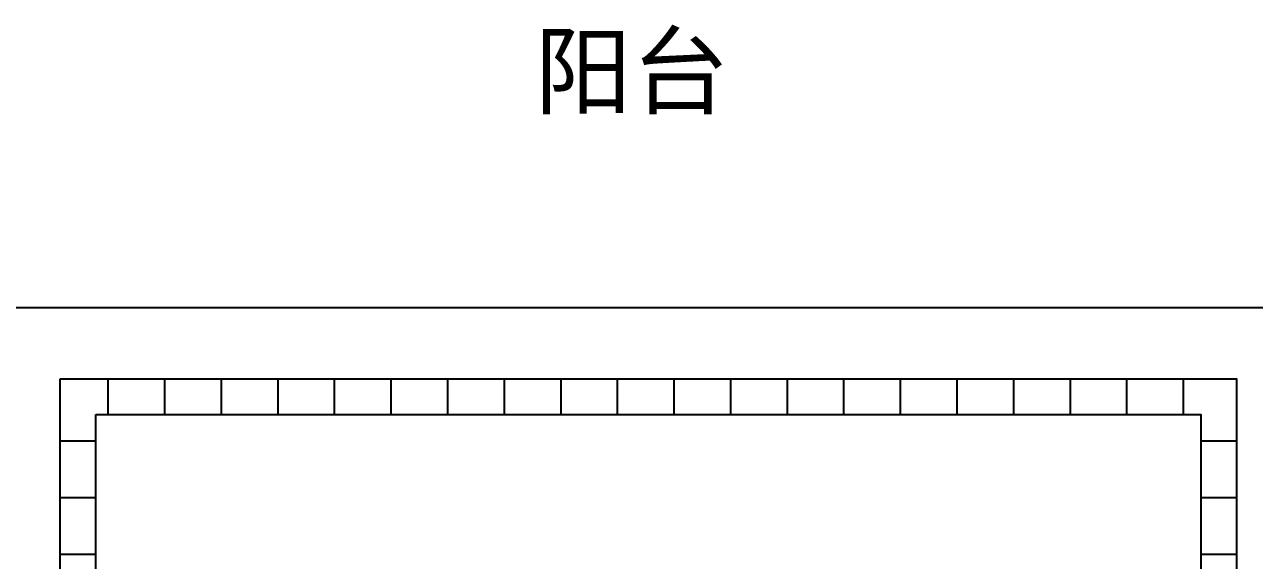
# Model space of a CAD drawing. Extents: x 3694 to 117786, y 20013 to 108631.
# Drawn here: x 67710 to 71160, y 39512 to 41014 of the extents above; entities that cross this region are included whole.
import ezdxf

# ---------------------------------------------------------------- set-up
doc = ezdxf.new("R2010")
doc.units = 0
doc.header["$LTSCALE"] = 1000
doc.header["$MEASUREMENT"] = 0
doc.linetypes.add('ACAD_ISO04W100', pattern=[30, 24, -3, 0, -3])
for name, color, linetype in [('DOTE', 1, 'ACAD_ISO04W100'), ('PUB_TEXT', 7, 'Continuous'), ('铺地', 251, 'Continuous')]:
    doc.layers.add(name, color=color, linetype=linetype)
doc.styles.get("Standard").update_dxf_attribs({"font": 'gbenor.shx', "bigfont": 'gbcbig.shx'})

msp = doc.modelspace()

# ---------------------------------------------------------------- linework, layer by layer
at = {"layer": 'DOTE'}
msp.add_line((67610.2, 40220.8), (71310.2, 40220.8), dxfattribs=at)
at = {"layer": '铺地'}
for p, q in [((67945, 39920.8), (67945, 40020.8)), ((68103.8, 39920.8), (68103.8, 40020.8)), ((68262.5, 39920.8), (68262.5, 40020.8)), ((68421.2, 39920.8), (68421.2, 40020.8)), ((68580, 39920.8), (68580, 40020.8)), ((68738.8, 39920.8), (68738.8, 40020.8)), ((68897.5, 39920.8), (68897.5, 40020.8)), ((69056.2, 39920.8), (69056.2, 40020.8)), ((69215, 39920.8), (69215, 40020.8)), ((69373.8, 39920.8), (69373.8, 40020.8)), ((69532.5, 39920.8), (69532.5, 40020.8)), ((69691.2, 39920.8), (69691.2, 40020.8)), ((69850, 39920.8), (69850, 40020.8)), ((70008.8, 39920.8), (70008.8, 40020.8)), ((70167.5, 39920.8), (70167.5, 40020.8)), ((70326.2, 39920.8), (70326.2, 40020.8)), ((70485, 39920.8), (70485, 40020.8)), ((70643.8, 39920.8), (70643.8, 40020.8)), ((70802.5, 39920.8), (70802.5, 40020.8)), ((70961.2, 39920.8), (70961.2, 40020.8)), ((67910.2, 39846.2), (67810.2, 39846.2)), ((71110.2, 39846.2), (71010.2, 39846.2)), ((67910.2, 39687.5), (67810.2, 39687.5)), ((71110.2, 39687.5), (71010.2, 39687.5)), ((67910.2, 39528.7), (67810.2, 39528.7)), ((71110.2, 39528.7), (71010.2, 39528.7))]:
    msp.add_line(p, q, dxfattribs=at)
for points in [[(67810.2, 40020.8), (71110.2, 40020.8), (71110.2, 35920.8), (67810.2, 35920.8)], [(67910.2, 39920.8), (71010.2, 39920.8), (71010.2, 36020.8), (67910.2, 36020.8)]]:
    msp.add_lwpolyline(points, close=True, dxfattribs=at)

# ---------------------------------------------------------------- texts
at = {"layer": 'PUB_TEXT', "insert": (69686.7, 40983.9, 0), "char_height": 200, "width": 4105.676, "attachment_point": 3}
msp.add_mtext('{\\fSimSun|b0|i0|c134|p2;阳台}', dxfattribs=at)

doc.saveas('drawing.dxf')
